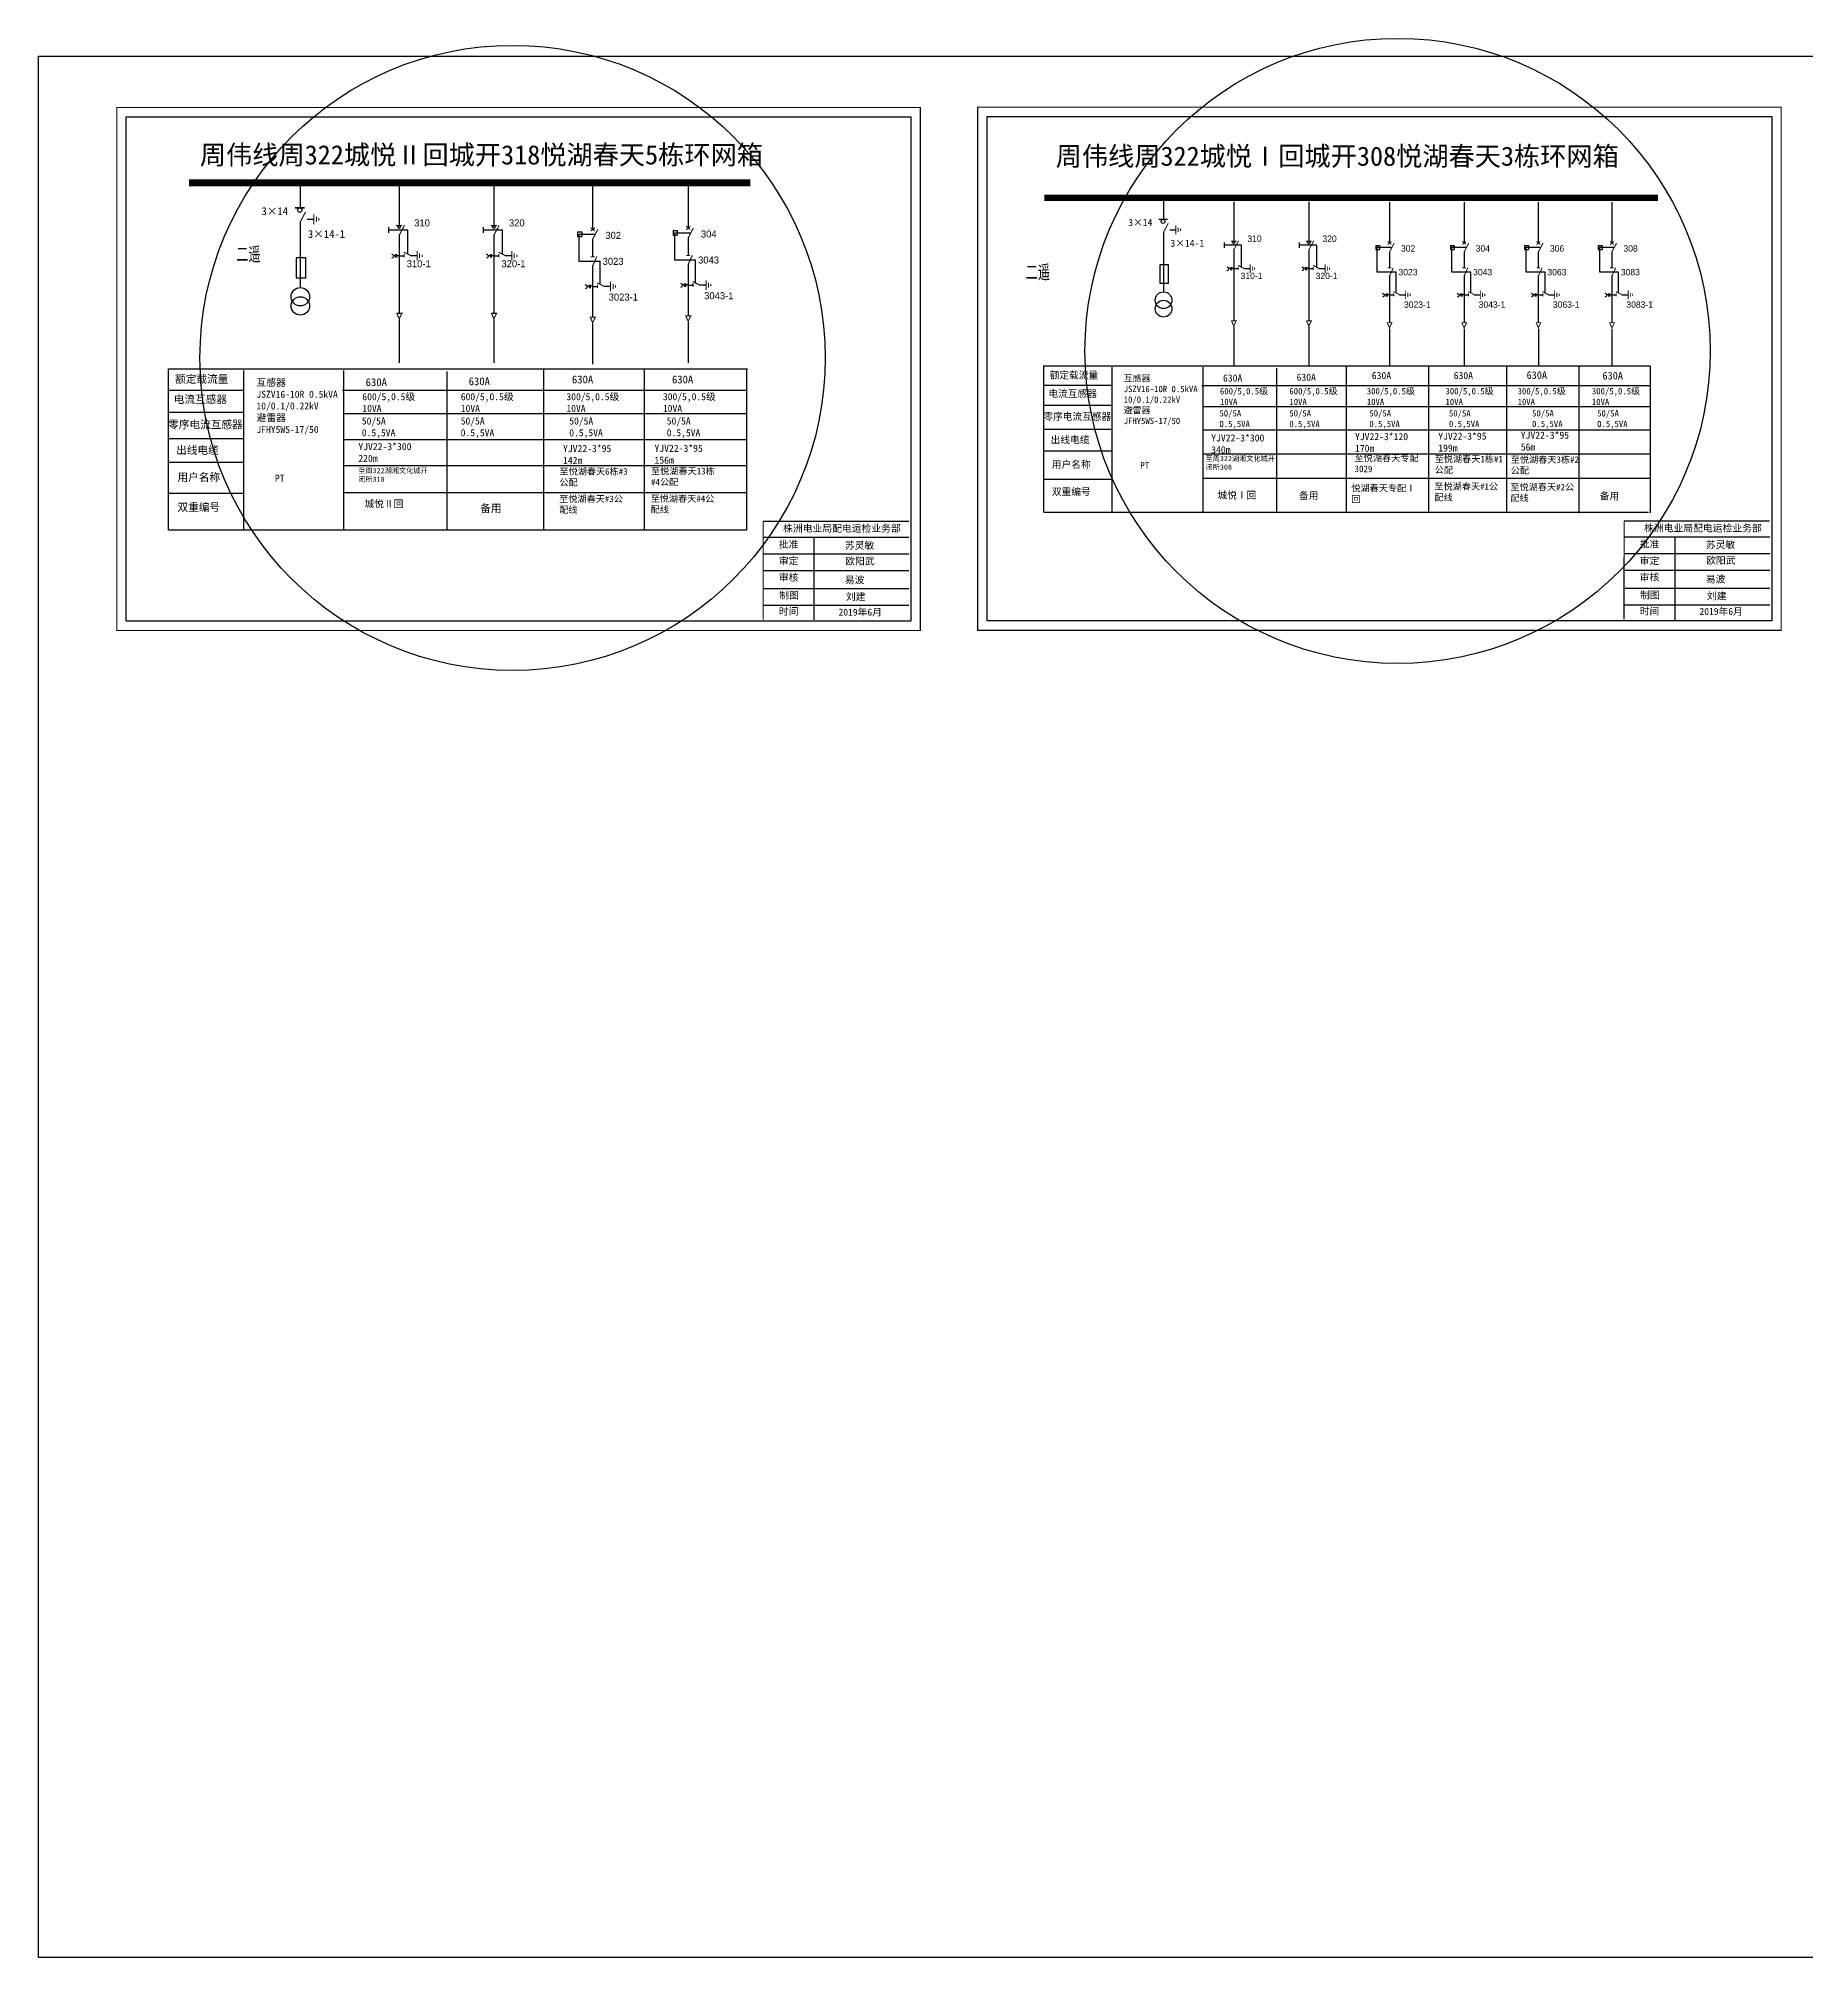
# Model space of a CAD drawing. Extents: x -194 to 226, y -192 to 108.
# Drawn here: x -194.2 to 81.9, y -191.9 to 107.9 of the extents above; entities that cross this region are included whole.
import ezdxf

# ---------------------------------------------------------------- set-up
doc = ezdxf.new("R2010")
doc.units = 0
doc.header["$LTSCALE"] = 0.774411
doc.linetypes.add('ACAD_ISO02W100', pattern=[15, 12, -3])
doc.linetypes.add('CENTER', pattern=[50.8, 31.75, -6.35, 6.35, -6.35])
doc.layers.get('0').update_dxf_attribs({"linetype": 'CONTINUOUS'})
doc.layers.add('2', color=7, linetype='CONTINUOUS')
doc.layers.add('3', color=7, linetype='CONTINUOUS')
doc.styles.add('hztxt_txtstyle_0.00_0_0', font='simkai.ttf')
doc.styles.add('hztxt_txtstyle_1.80_0_0', font='', dxfattribs={"height": 1.8, "bigfont": 'hztxt.shx'})
doc.styles.add('hztxt_txtstyle_2.70_0_0', font='simkai.ttf', dxfattribs={"height": 2.7})
doc.styles.add('字体', font='', dxfattribs={"height": 2.5})
doc.styles.add('宋体', font='', dxfattribs={"width": 0.65})
doc.styles.get('hztxt_txtstyle_1.80_0_0').set_extended_font_data('hztxt')
doc.styles.get('字体').set_extended_font_data('SimSun')
doc.styles.get('宋体').set_extended_font_data('SimSun')

# ---------------------------------------------------------------- blocks, each defined once
blk = doc.blocks.new('JD')
for points in [[(-2, 0.2), (-2, -0.2), (2, 0.2), (2, -0.2)], [(1, -1.2), (1, -0.8), (-1, -1.2), (-1, -0.8)], [(-0.5, -1.8), (-0.5, -2.2), (0.5, -1.8), (0.5, -2.2)]]:
    blk.add_trace(points)

msp = doc.modelspace()

# ---------------------------------------------------------------- linework, layer by layer
at = {"color": 0}
for p, q in [((-194.22, 105.09), (225.78, 105.09)), ((-153.34, 85.09), (-153.34, 81.47)), ((-137.88, 85.38), (-137.88, 78.66)), ((-123.09, 85.38), (-123.09, 78.66)), ((-107.68, 85.07), (-107.68, 78.01)), ((-92.76, 85.28), (-92.76, 78.22)), ((-18.53, 82.94), (-18.53, 79.65)), ((-7.55, 82.33), (-7.55, 76.22)), ((4.17, 82.33), (4.17, 76.22)), ((16.76, 82.3), (16.76, 75.88)), ((28.41, 82.3), (28.41, 75.88)), ((40.01, 82.3), (40.01, 75.88)), ((51.49, 82.3), (51.49, 75.88)), ((-153.33, 79.24), (-153.33, 68.98)), ((-152.25, 79.64), (-151.21, 79.64)), ((-17.54, 77.98), (-16.59, 77.98)), ((-137.88, 77.16), (-137.88, 64.95)), ((-123.09, 77.16), (-123.09, 64.95)), ((-110.02, 77.63), (-109.36, 77.63)), ((-110.02, 77.63), (-110.02, 76.9)), ((-110.02, 76.9), (-109.36, 76.9)), ((-109.36, 77.63), (-109.36, 76.9)), ((-107.68, 76.52), (-107.68, 73.79)), ((-95.11, 77.84), (-94.45, 77.84)), ((-95.11, 77.84), (-95.11, 77.11)), ((-95.11, 77.11), (-94.45, 77.11)), ((-94.45, 77.84), (-94.45, 77.11)), ((-92.76, 76.72), (-92.76, 74)), ((-18.52, 77.61), (-18.52, 68.29)), ((14.63, 75.54), (15.22, 75.54)), ((14.63, 75.54), (14.63, 74.87)), ((15.22, 75.54), (15.22, 74.87)), ((26.28, 75.54), (26.88, 75.54)), ((26.28, 75.54), (26.28, 74.87)), ((26.88, 75.54), (26.88, 74.87)), ((37.88, 75.54), (38.48, 75.54)), ((37.88, 75.54), (37.88, 74.87)), ((38.48, 75.54), (38.48, 74.87)), ((49.36, 75.54), (49.96, 75.54)), ((49.36, 75.54), (49.36, 74.87)), ((49.96, 75.54), (49.96, 74.87)), ((-137.88, 73.92), (-137.12, 73.92)), ((-136.12, 73.94), (-135.09, 73.94)), ((-123.09, 73.92), (-122.33, 73.92)), ((-121.34, 73.94), (-120.3, 73.94)), ((-107.68, 72.43), (-107.68, 64.39)), ((-92.76, 72.64), (-92.76, 64.6)), ((-7.55, 74.86), (-7.55, 63.76)), ((4.17, 74.86), (4.17, 63.76)), ((14.63, 74.87), (15.22, 74.87)), ((16.76, 74.52), (16.76, 72.05)), ((26.28, 74.87), (26.88, 74.87)), ((28.41, 74.52), (28.41, 72.05)), ((37.88, 74.87), (38.48, 74.87)), ((40.01, 74.52), (40.01, 72.05)), ((49.36, 74.87), (49.96, 74.87)), ((51.49, 74.52), (51.49, 72.05)), ((-107.68, 69.13), (-106.92, 69.13)), ((-105.92, 69.15), (-104.89, 69.15)), ((-92.76, 69.34), (-92, 69.34)), ((-91.01, 69.36), (-89.98, 69.36)), ((-7.55, 71.91), (-6.86, 71.91)), ((-5.96, 71.93), (-5.02, 71.93)), ((4.17, 71.91), (4.86, 71.91)), ((5.76, 71.93), (6.7, 71.93)), ((16.76, 70.81), (16.76, 63.5)), ((28.41, 70.81), (28.41, 63.5)), ((40.01, 70.81), (40.01, 63.5)), ((51.49, 70.81), (51.49, 63.5)), ((16.76, 67.81), (17.45, 67.81)), ((18.35, 67.83), (19.29, 67.83)), ((28.41, 67.81), (29.11, 67.81)), ((30.01, 67.83), (30.95, 67.83)), ((40.01, 67.81), (40.7, 67.81)), ((41.61, 67.83), (42.55, 67.83)), ((51.49, 67.81), (52.18, 67.81)), ((53.08, 67.83), (54.02, 67.83)), ((-162.08, 52.89), (-173.85, 52.89)), ((-26.48, 53.66), (-37.18, 53.66)), ((-162.12, 49.42), (-173.9, 49.42)), ((-26.52, 50.51), (-37.22, 50.51)), ((-162.12, 45.34), (-173.9, 45.34)), ((-26.52, 46.79), (-37.22, 46.79)), ((-26.56, 43.4), (-37.26, 43.4)), ((-162.17, 41.61), (-173.94, 41.61)), ((-26.52, 38.99), (-37.22, 38.99)), ((-162.13, 36.76), (-173.9, 36.76))]:
    msp.add_line(p, q, dxfattribs=at)
for p, q in [((-194.22, -191.91), (-194.22, 105.09)), ((225.78, -191.91), (-194.22, -191.91))]:
    msp.add_line(p, q)
at = {"color": 0, "linetype": 'ACAD_ISO02W100'}
for p, q in [((-107.35, 77.25), (-109.81, 77.25)), ((-109.81, 77.25), (-109.81, 73.06)), ((-92.43, 77.46), (-94.9, 77.46)), ((-94.9, 77.46), (-94.9, 73.27)), ((17.06, 75.19), (14.82, 75.19)), ((14.82, 75.19), (14.82, 71.38)), ((28.71, 75.19), (26.47, 75.19)), ((26.47, 75.19), (26.47, 71.38)), ((40.31, 75.19), (38.07, 75.19)), ((38.07, 75.19), (38.07, 71.38)), ((51.79, 75.19), (49.55, 75.19)), ((49.55, 75.19), (49.55, 71.38)), ((-109.81, 73.06), (-106.56, 73.06)), ((-106.56, 73.06), (-106.56, 69.6)), ((-94.9, 73.27), (-91.65, 73.27)), ((-91.65, 73.27), (-91.65, 69.81)), ((14.82, 71.38), (17.77, 71.38)), ((17.77, 71.38), (17.77, 68.24)), ((26.47, 71.38), (29.43, 71.38)), ((29.43, 71.38), (29.43, 68.24)), ((38.07, 71.38), (41.03, 71.38)), ((41.03, 71.38), (41.03, 68.24)), ((49.55, 71.38), (52.5, 71.38)), ((52.5, 71.38), (52.5, 68.24))]:
    msp.add_line(p, q, dxfattribs=at)
at = {"color": 0, "linetype": 'CENTER'}
for p, q in [((-137.87, 63.96), (-137.87, 57.21)), ((-123.09, 63.96), (-123.09, 57.21)), ((-107.67, 63.31), (-107.67, 56.97)), ((-92.76, 63.52), (-92.76, 57.18)), ((-7.55, 62.86), (-7.55, 56.72)), ((4.17, 62.86), (4.17, 56.72)), ((16.76, 62.52), (16.76, 56.76)), ((28.42, 62.52), (28.42, 56.76)), ((40.02, 62.52), (40.02, 56.76)), ((51.49, 62.52), (51.49, 56.76))]:
    msp.add_line(p, q, dxfattribs=at)
at = {"color": 0, "linetype": 'Continuous'}
for p, q in [((-173.92, 56.27), (-83.48, 56.27)), ((-173.88, 31.04), (-173.88, 56.27)), ((-162.19, 56), (-162.19, 31.04)), ((-146.56, 56), (-146.56, 31.04)), ((-130.45, 55.84), (-130.45, 31.06)), ((-115.33, 56.23), (-115.33, 31.04)), ((-99.6, 56.23), (-99.6, 31.04)), ((-83.66, 56.21), (-83.66, 31.03)), ((-37.24, 56.74), (57.42, 56.74)), ((-37.2, 33.8), (-37.2, 56.74)), ((-26.57, 56.49), (-26.57, 33.8)), ((-12.36, 56.49), (-12.36, 33.8)), ((-0.85, 56.34), (-0.85, 33.81)), ((9.98, 56.7), (9.98, 33.8)), ((22.87, 56.7), (22.87, 33.8)), ((35.07, 56.68), (35.07, 33.79)), ((46.34, 56.6), (46.34, 33.71)), ((57.48, 56.72), (57.48, 33.78)), ((-146.75, 52.9), (-83.66, 52.9)), ((-12.54, 53.67), (57.45, 53.67)), ((-146.56, 49.28), (-83.66, 49.28)), ((-12.36, 50.38), (57.48, 50.38)), ((-146.56, 45.23), (-83.66, 45.23)), ((-12.36, 46.7), (57.36, 46.7)), ((-12.36, 42.97), (57.55, 42.97)), ((-146.56, 41.13), (-83.66, 41.13)), ((-12.36, 39.17), (57.45, 39.17)), ((-146.56, 36.95), (-83.66, 36.95)), ((57.21, 33.8), (-37.13, 33.8)), ((-83.66, 31.04), (-173.8, 31.04)), ((53.41, 29.99), (76.16, 29.99)), ((61.31, 29.99), (61.31, 17.05)), ((-81.04, 29.95), (-58.28, 29.95)), ((-81.04, 27.36), (-58.28, 27.36)), ((-73.14, 29.95), (-73.14, 17.02)), ((53.41, 27.39), (76.16, 27.39)), ((-81.04, 24.76), (-58.28, 24.76)), ((53.41, 24.8), (76.16, 24.8)), ((-81.04, 21.94), (-58.28, 21.94)), ((53.41, 21.97), (76.16, 21.97)), ((-81.04, 19.35), (-58.28, 19.35)), ((53.41, 19.38), (76.16, 19.38))]:
    msp.add_line(p, q, dxfattribs=at)
at = {"color": 0, "linetype": 'Continuous', "const_width": 0.182}
for points in [[(-181.98, 97.08), (-56.49, 97.08), (-56.49, 15.38), (-181.98, 15.38)], [(-47.53, 97.12), (77.95, 97.12), (77.95, 15.41), (-47.53, 15.41)]]:
    msp.add_lwpolyline(points, close=True, dxfattribs=at)
at = {"color": 0, "linetype": 'Continuous'}
for points in [[(-180.5, 95.6), (-57.97, 95.6), (-57.97, 16.85), (-180.5, 16.85)], [(-46.05, 95.64), (76.48, 95.64), (76.48, 16.89), (-46.05, 16.89)]]:
    msp.add_lwpolyline(points, close=True, dxfattribs=at)
at = {"color": 0}
for points, const_width in [([(-170.72, 85.3), (-83.04, 85.3)], 1.1), ([(-154.17, 81.42), (-152.63, 81.42)], 0.261), ([(-37.13, 82.94), (58.72, 82.94)], 0.998), ([(-153.33, 79.19), (-152.5, 80.76)], 0.165), ([(-138.36, 78.64), (-137.39, 78.64)], 0.165), ([(-137.88, 77.12), (-137.05, 78.68)], 0.165), ([(-123.58, 78.64), (-122.6, 78.64)], 0.165), ([(-123.09, 77.12), (-122.27, 78.68)], 0.165), ([(-107.98, 78.32), (-107.34, 77.78)], 0.165), ([(-107.99, 77.77), (-107.32, 78.27)], 0.165), ([(-107.68, 76.47), (-106.85, 78.04)], 0.165), ([(-93.08, 77.98), (-92.41, 78.48)], 0.165), ([(-93.07, 78.53), (-92.42, 77.99)], 0.165), ([(-92.76, 76.68), (-91.94, 78.24)], 0.165), ([(-19.29, 79.6), (-17.88, 79.6)], 0.238), ([(-18.52, 77.57), (-17.77, 78.99)], 0.15), ([(-7.99, 76.2), (-7.11, 76.2)], 0.15), ([(-7.55, 74.82), (-6.8, 76.24)], 0.15), ([(3.73, 76.2), (4.61, 76.2)], 0.15), ([(4.17, 74.82), (4.92, 76.24)], 0.15), ([(16.48, 76.16), (17.06, 75.67)], 0.15), ([(16.47, 75.66), (17.08, 76.12)], 0.15), ([(16.76, 74.48), (17.51, 75.9)], 0.15), ([(28.13, 75.66), (28.74, 76.12)], 0.15), ([(28.14, 76.16), (28.72, 75.67)], 0.15), ([(28.41, 74.48), (29.16, 75.9)], 0.15), ([(39.73, 75.66), (40.34, 76.12)], 0.15), ([(39.73, 76.16), (40.32, 75.67)], 0.15), ([(40.01, 74.48), (40.76, 75.9)], 0.15), ([(51.21, 76.16), (51.8, 75.67)], 0.15), ([(51.2, 75.66), (51.81, 76.12)], 0.15), ([(51.49, 74.48), (52.24, 75.9)], 0.15), ([(-137.16, 74.47), (-136.06, 73.92)], 0.165), ([(-137.12, 74.17), (-137.12, 73.66)], 0.165), ([(-122.37, 74.47), (-121.27, 73.92)], 0.165), ([(-122.33, 74.17), (-122.33, 73.66)], 0.165), ([(-107.97, 73.75), (-107.36, 73.75)], 0.165), ([(-107.71, 72.23), (-107.02, 73.78)], 0.165), ([(-93.06, 73.96), (-92.45, 73.96)], 0.165), ([(-92.8, 72.44), (-92.1, 73.99)], 0.165), ([(-6.9, 72.41), (-5.9, 71.91)], 0.15), ([(-6.86, 72.14), (-6.86, 71.68)], 0.15), ([(4.82, 72.41), (5.82, 71.91)], 0.15), ([(4.86, 72.14), (4.86, 71.68)], 0.15), ([(16.49, 72.01), (17.04, 72.01)], 0.15), ([(16.73, 70.63), (17.36, 72.04)], 0.15), ([(28.15, 72.01), (28.7, 72.01)], 0.15), ([(28.38, 70.63), (29.01, 72.04)], 0.15), ([(39.74, 72.01), (40.3, 72.01)], 0.15), ([(39.98, 70.63), (40.61, 72.04)], 0.15), ([(51.22, 72.01), (51.78, 72.01)], 0.15), ([(51.46, 70.63), (52.09, 72.04)], 0.15), ([(-106.96, 69.68), (-105.86, 69.13)], 0.165), ([(-106.92, 69.38), (-106.92, 68.88)], 0.165), ([(-92.04, 69.89), (-90.95, 69.34)], 0.165), ([(-92, 69.59), (-92, 69.09)], 0.165), ([(17.41, 68.31), (18.41, 67.81)], 0.15), ([(17.45, 68.04), (17.45, 67.58)], 0.15), ([(29.07, 68.31), (30.07, 67.81)], 0.15), ([(29.11, 68.04), (29.11, 67.58)], 0.15), ([(40.67, 68.31), (41.66, 67.81)], 0.15), ([(40.7, 68.04), (40.7, 67.58)], 0.15), ([(52.14, 68.31), (53.14, 67.81)], 0.15), ([(52.18, 68.04), (52.18, 67.58)], 0.15), ([(-138.28, 64.92), (-137.44, 64.92), (-137.87, 64.07), (-138.27, 64.94)], 0.165), ([(-123.49, 64.92), (-122.66, 64.92), (-123.09, 64.07), (-123.48, 64.94)], 0.165), ([(-108.08, 64.34), (-107.24, 64.34), (-107.67, 63.49), (-108.07, 64.36)], 0.165), ([(-93.17, 64.55), (-92.33, 64.55), (-92.76, 63.7), (-93.16, 64.57)], 0.165), ([(-7.92, 63.74), (-7.16, 63.74), (-7.55, 62.96), (-7.91, 63.75)], 0.15), ([(3.8, 63.74), (4.56, 63.74), (4.17, 62.96), (3.81, 63.75)], 0.15), ([(16.39, 63.46), (17.15, 63.46), (16.76, 62.68), (16.4, 63.47)], 0.15), ([(28.05, 63.46), (28.81, 63.46), (28.42, 62.68), (28.06, 63.47)], 0.15), ([(39.64, 63.46), (40.41, 63.46), (40.02, 62.68), (39.65, 63.47)], 0.15), ([(51.12, 63.46), (51.88, 63.46), (51.49, 62.68), (51.13, 63.47)], 0.15)]:
    msp.add_lwpolyline(points, dxfattribs=dict(at, const_width=const_width))
for points in [[(-139.54, 78.39), (-139.54, 77.47)], [(-124.75, 78.39), (-124.75, 77.47)], [(-9.06, 75.98), (-9.06, 75.14)], [(2.66, 75.98), (2.66, 75.14)], [(-153.98, 73.55), (-153.98, 70.48), (-152.46, 70.48), (-152.46, 73.59), (-153.98, 73.59)], [(-138.43, 73.92), (-138.78, 73.92)], [(-138.43, 74.16), (-138.43, 73.66)], [(-138.28, 74.16), (-138.28, 73.66)], [(-137.88, 73.92), (-138.28, 73.92)], [(-123.64, 73.92), (-123.99, 73.92)], [(-123.64, 74.16), (-123.64, 73.66)], [(-123.49, 74.16), (-123.49, 73.66)], [(-123.09, 73.92), (-123.49, 73.92)], [(-19.11, 72.45), (-19.11, 69.65), (-17.73, 69.65), (-17.73, 72.48), (-19.11, 72.48)], [(-8.05, 72.13), (-8.05, 71.67)], [(-7.91, 72.13), (-7.91, 71.67)], [(3.66, 72.13), (3.66, 71.67)], [(3.8, 72.13), (3.8, 71.67)], [(-108.23, 69.14), (-108.58, 69.14)], [(-108.23, 69.37), (-108.23, 68.87)], [(-108.08, 69.37), (-108.08, 68.87)], [(-107.68, 69.14), (-108.08, 69.14)], [(-93.32, 69.35), (-93.66, 69.35)], [(-93.32, 69.58), (-93.32, 69.08)], [(-93.16, 69.58), (-93.16, 69.08)], [(-92.76, 69.35), (-93.16, 69.35)], [(-8.05, 71.92), (-8.37, 71.92)], [(-7.55, 71.92), (-7.91, 71.92)], [(3.66, 71.92), (3.35, 71.92)], [(4.17, 71.92), (3.8, 71.92)], [(16.25, 67.82), (15.94, 67.82)], [(16.25, 68.03), (16.25, 67.57)], [(16.39, 68.03), (16.39, 67.57)], [(16.75, 67.82), (16.39, 67.82)], [(27.91, 67.82), (27.6, 67.82)], [(27.91, 68.03), (27.91, 67.57)], [(28.05, 68.03), (28.05, 67.57)], [(28.41, 67.82), (28.05, 67.82)], [(39.51, 67.82), (39.19, 67.82)], [(39.51, 68.03), (39.51, 67.57)], [(39.65, 68.03), (39.65, 67.57)], [(40.01, 67.82), (39.65, 67.82)], [(50.99, 67.82), (50.67, 67.82)], [(50.99, 68.03), (50.99, 67.57)], [(51.13, 68.03), (51.13, 67.57)], [(51.49, 67.82), (51.13, 67.82)]]:
    msp.add_lwpolyline(points, dxfattribs=at)
at = {"color": 0, "linetype": 'ACAD_ISO02W100'}
for points in [[(-136.53, 74.18), (-136.53, 77.93), (-139.54, 77.93)], [(-121.74, 74.18), (-121.74, 77.93), (-124.75, 77.93)], [(-6.32, 72.15), (-6.32, 75.56), (-9.06, 75.56)], [(5.4, 72.15), (5.4, 75.56), (2.66, 75.56)]]:
    msp.add_lwpolyline(points, dxfattribs=at)
at = {"color": 0}
for points in [[(-139.07, 74.21, -0.877934), (-139.06, 73.54)], [(-124.29, 74.21, -0.877934), (-124.27, 73.54)], [(-8.64, 72.18, -0.877934), (-8.63, 71.57)], [(3.08, 72.18, -0.877934), (3.09, 71.57)], [(-108.87, 69.42, -0.877934), (-108.86, 68.75)], [(-93.96, 69.63, -0.877934), (-93.95, 68.96)], [(15.67, 68.07, -0.877934), (15.68, 67.47)], [(27.33, 68.07, -0.877934), (27.34, 67.47)], [(38.92, 68.07, -0.877934), (38.94, 67.47)], [(50.4, 68.07, -0.877934), (50.41, 67.47)]]:
    msp.add_lwpolyline(points, format="xyb", dxfattribs=at)
at = {"color": 0, "linetype": 'Continuous', "const_width": 0.182}
for points in [[(-81.04, 32.43), (-81.05, 17.06)], [(-81.04, 32.43), (-58.28, 32.43)], [(53.41, 32.47), (53.4, 17.1)], [(53.41, 32.47), (76.16, 32.47)]]:
    msp.add_lwpolyline(points, dxfattribs=at)
at = {"color": 1, "linetype": 'Continuous'}
for centre in [(-120.17, 57.96), (18.04, 59.05)]:
    msp.add_circle(centre, 48.82, dxfattribs=at)
at = {"color": 0}
for centre, radius in [((-153.4, 81.05), 0.335), ((-137.88, 78.4), 0.211), ((-123.09, 78.4), 0.211), ((-18.59, 79.27), 0.305), ((-7.55, 75.99), 0.192), ((4.17, 75.99), 0.192)]:
    msp.add_circle(centre, radius, dxfattribs=at)
at = {"layer": '2', "color": 0}
for centre, radius in [((-153.32, 67.51), 1.44), ((-153.32, 66.08), 1.44), ((-18.51, 66.96), 1.31), ((-18.51, 65.65), 1.31)]:
    msp.add_circle(centre, radius, dxfattribs=at)

# ---------------------------------------------------------------- block references
at = {"color": 0, "rotation": 90}
for p, xscale, yscale, zscale in [((-151.2, 79.61), 0.3844120780053801, 0.3844120780053801, 0.3844120780054647), ((-16.58, 77.96), 0.3494655254594932, 0.3494655254594932, 0.3494655254595134), ((-135.07, 73.91), 0.3844120780053801, 0.3844120780053801, 0.3844120780054647), ((-120.29, 73.91), 0.3844120780053801, 0.3844120780053801, 0.3844120780054647), ((-5, 71.9), 0.3494655254594932, 0.3494655254594932, 0.3494655254595134), ((6.72, 71.9), 0.3494655254594932, 0.3494655254594932, 0.3494655254595134), ((-104.87, 69.12), 0.3844120780053801, 0.3844120780053801, 0.3844120780054647), ((-89.96, 69.33), 0.3844120780053801, 0.3844120780053801, 0.3844120780054647), ((19.3, 67.8), 0.3494655254594932, 0.3494655254594932, 0.3494655254595134), ((30.96, 67.8), 0.3494655254594932, 0.3494655254594932, 0.3494655254595134), ((42.56, 67.8), 0.3494655254594932, 0.3494655254594932, 0.3494655254595134), ((54.04, 67.8), 0.3494655254594932, 0.3494655254594932, 0.3494655254595134)]:
    msp.add_blockref('JD', p, dxfattribs=dict(at, xscale=xscale, yscale=yscale, zscale=zscale))

# ---------------------------------------------------------------- texts
at = {"color": 0, "linetype": 'Continuous', "style": 'hztxt_txtstyle_2.70_0_0'}
for s, height, p in [('3×14', 1.22, (-159.38, 80.27)), ('3×14', 1.109, (-24.02, 78.56)), ('3×14-1', 1.22, (-152.14, 76.7)), ('3×14-1', 1.109, (-17.44, 75.31))]:
    msp.add_text(s, height=height, dxfattribs=at).set_placement(p)
at = {"color": 0, "style": 'hztxt_txtstyle_1.80_0_0'}
for s, height, p in [('310', 1.098, (-135.53, 78.5)), ('320', 1.098, (-120.74, 78.5)), ('302', 1.098, (-105.68, 76.55)), ('304', 1.098, (-90.76, 76.76)), ('310', 0.998, (-5.42, 76.08)), ('320', 0.998, (6.3, 76.08)), ('302', 0.998, (18.57, 74.56)), ('304', 0.998, (30.23, 74.56)), ('306', 0.998, (41.83, 74.56)), ('308', 0.998, (53.31, 74.56)), ('310-1', 1.098, (-136.7, 72.12)), ('320-1', 1.098, (-121.91, 72.12)), ('3023', 1.098, (-106.11, 72.49)), ('3043', 1.098, (-91.2, 72.7)), ('310-1', 0.998, (-6.48, 70.27)), ('320-1', 0.998, (5.24, 70.27)), ('3023', 0.998, (18.18, 70.86)), ('3043', 0.998, (29.84, 70.86)), ('3063', 0.998, (41.43, 70.86)), ('3083', 0.998, (52.91, 70.86)), ('3023-1', 1.098, (-105.16, 66.91)), ('3043-1', 1.098, (-90.25, 67.12)), ('3023-1', 0.998, (19.04, 65.79)), ('3043-1', 0.998, (30.7, 65.79)), ('3063-1', 0.998, (42.29, 65.79)), ('3083-1', 0.998, (53.77, 65.79))]:
    msp.add_text(s, height=height, dxfattribs=at).set_placement(p)
at = {"color": 0, "linetype": 'Continuous', "attachment_point": 1}
for s, insert, char_height, width, style in [('周伟线周322城悦Ⅱ回城开318悦湖春天5栋环网箱', (-169.01, 91.18), 3, 92.0025, '字体'), ('周伟线周322城悦Ⅰ回城开308悦湖春天3栋环网箱', (-35.36, 90.97), 3, 92.0025, '字体'), ('{\\fSimSun|b0|i0|c134|p2;额定载流量}', (-172.88, 55.27), 1.2204, 19.6738, 'hztxt_txtstyle_2.70_0_0'), ('\\A1;{\\fSimSun|b0|i0|c134|p2;互感器\\PJSZV16-10R 0.5kVA\\P10/0.1/0.22kV\\P避雷器\\PJFHY5WS-17/50}', (-160.17, 54.66), 1.0983, 20.2524, 'hztxt_txtstyle_2.70_0_0'), ('{\\fSimSun|b0|i0|c134|p2;630A}', (-143.11, 54.77), 1.2204, 19.6738, 'hztxt_txtstyle_2.70_0_0'), ('{\\fSimSun|b0|i0|c134|p2;630A}', (-127.03, 54.92), 1.2204, 19.6738, 'hztxt_txtstyle_2.70_0_0'), ('{\\fSimSun|b0|i0|c134|p2;630A}', (-110.9, 55.2), 1.2204, 19.6738, 'hztxt_txtstyle_2.70_0_0'), ('{\\fSimSun|b0|i0|c134|p2;630A}', (-95.28, 55.2), 1.2204, 19.6738, 'hztxt_txtstyle_2.70_0_0'), ('{\\fSimSun|b0|i0|c134|p2;额定载流量}', (-36.29, 55.83), 1.1094, 17.8852, 'hztxt_txtstyle_2.70_0_0'), ('\\A1;{\\fSimSun|b0|i0|c134|p2;互感器\\PJSZV16-10R 0.5kVA\\P10/0.1/0.22kV\\P避雷器\\PJFHY5WS-17/50}', (-24.74, 55.27), 0.9985, 18.4113, 'hztxt_txtstyle_2.70_0_0'), ('{\\fSimSun|b0|i0|c134|p2;630A}', (-9.23, 55.37), 1.1094, 17.8852, 'hztxt_txtstyle_2.70_0_0'), ('{\\fSimSun|b0|i0|c134|p2;630A}', (2.26, 55.5), 1.1094, 17.8852, 'hztxt_txtstyle_2.70_0_0'), ('{\\fSimSun|b0|i0|c134|p2;630A}', (14.01, 55.76), 1.1094, 17.8852, 'hztxt_txtstyle_2.70_0_0'), ('{\\fSimSun|b0|i0|c134|p2;630A}', (26.8, 55.76), 1.1094, 17.8852, 'hztxt_txtstyle_2.70_0_0'), ('{\\fSimSun|b0|i0|c134|p2;630A}', (38.18, 55.86), 1.1757, 9.454, 'hztxt_txtstyle_0.00_0_0'), ('{\\fSimSun|b0|i0|c134|p2;630A}', (50.03, 55.76), 1.1757, 9.454, 'hztxt_txtstyle_0.00_0_0'), ('{\\fSimSun|b0|i0|c134|p2;电流互感器}', (-173.09, 52.1), 1.2204, 19.6738, 'hztxt_txtstyle_2.70_0_0'), ('\\A1;{\\fSimSun|b0|i0|c134|p2;600/5,0.5级\\P10VA}', (-143.63, 52.45), 1.0983, 20.2524, 'hztxt_txtstyle_2.70_0_0'), ('\\A1;{\\fSimSun|b0|i0|c134|p2;600/5,0.5级\\P10VA}', (-128.26, 52.45), 1.0983, 20.2524, 'hztxt_txtstyle_2.70_0_0'), ('\\A1;{\\fSimSun|b0|i0|c134|p2;300/5,0.5级\\P10VA}', (-111.76, 52.45), 1.0983, 20.2524, 'hztxt_txtstyle_2.70_0_0'), ('\\A1;{\\fSimSun|b0|i0|c134|p2;300/5,0.5级\\P10VA}', (-96.69, 52.45), 1.0983, 20.2524, 'hztxt_txtstyle_2.70_0_0'), ('{\\fSimSun|b0|i0|c134|p2;电流互感器}', (-36.49, 52.94), 1.1094, 17.8852, 'hztxt_txtstyle_2.70_0_0'), ('\\A1;{\\fSimSun|b0|i0|c134|p2;600/5,0.5级\\P10VA}', (-9.7, 53.26), 0.9985, 18.4113, 'hztxt_txtstyle_2.70_0_0'), ('\\A1;{\\fSimSun|b0|i0|c134|p2;600/5,0.5级\\P10VA}', (1.14, 53.26), 0.9985, 18.4113, 'hztxt_txtstyle_2.70_0_0'), ('\\A1;{\\fSimSun|b0|i0|c134|p2;300/5,0.5级\\P10VA}', (13.23, 53.26), 0.9985, 18.4113, 'hztxt_txtstyle_2.70_0_0'), ('\\A1;{\\fSimSun|b0|i0|c134|p2;300/5,0.5级\\P10VA}', (25.52, 53.26), 0.9985, 18.4113, 'hztxt_txtstyle_2.70_0_0'), ('\\A1;{\\fSimSun|b0|i0|c134|p2;300/5,0.5级\\P10VA}', (36.78, 53.26), 0.9985, 18.4113, 'hztxt_txtstyle_2.70_0_0'), ('\\A1;{\\fSimSun|b0|i0|c134|p2;300/5,0.5级\\P10VA}', (48.38, 53.26), 0.9985, 18.4113, 'hztxt_txtstyle_2.70_0_0'), ('{\\fSimSun|b0|i0|c134|p2;零序电流互感器}', (-173.96, 48.16), 1.2204, 19.6738, 'hztxt_txtstyle_2.70_0_0'), ('{\\fSimSun|b0|i0|c134|p2;50/5A\\P0.5,5VA}', (-143.71, 48.65), 1.0983, 19.6738, 'hztxt_txtstyle_2.70_0_0'), ('{\\fSimSun|b0|i0|c134|p2;50/5A\\P0.5,5VA}', (-128.27, 48.65), 1.0983, 19.6738, 'hztxt_txtstyle_2.70_0_0'), ('{\\fSimSun|b0|i0|c134|p2;50/5A\\P0.5,5VA}', (-111.32, 48.65), 1.0983, 19.6738, 'hztxt_txtstyle_2.70_0_0'), ('{\\fSimSun|b0|i0|c134|p2;50/5A\\P0.5,5VA}', (-96.09, 48.65), 1.0983, 19.6738, 'hztxt_txtstyle_2.70_0_0'), ('{\\fSimSun|b0|i0|c134|p2;零序电流互感器}', (-37.28, 49.36), 1.1094, 17.8852, 'hztxt_txtstyle_2.70_0_0'), ('{\\fSimSun|b0|i0|c134|p2;50/5A\\P0.5,5VA}', (-9.78, 49.81), 0.9985, 17.8852, 'hztxt_txtstyle_2.70_0_0'), ('{\\fSimSun|b0|i0|c134|p2;50/5A\\P0.5,5VA}', (1.13, 49.81), 0.9985, 17.8852, 'hztxt_txtstyle_2.70_0_0'), ('{\\fSimSun|b0|i0|c134|p2;50/5A\\P0.5,5VA}', (13.63, 49.81), 0.9985, 17.8852, 'hztxt_txtstyle_2.70_0_0'), ('{\\fSimSun|b0|i0|c134|p2;50/5A\\P0.5,5VA}', (26.06, 49.81), 0.9985, 17.8852, 'hztxt_txtstyle_2.70_0_0'), ('{\\fSimSun|b0|i0|c134|p2;50/5A\\P0.5,5VA}', (39.04, 49.81), 0.9985, 17.8852, 'hztxt_txtstyle_2.70_0_0'), ('{\\fSimSun|b0|i0|c134|p2;50/5A\\P0.5,5VA}', (49.2, 49.81), 0.9985, 17.8852, 'hztxt_txtstyle_2.70_0_0'), ('{\\fSimSun|b0|i0|c134|p2;出线电缆}', (-36.14, 45.72), 1.1094, 17.8852, 'hztxt_txtstyle_2.70_0_0'), ('{\\fSimSun|b0|i0|c134|p2;YJV22-3*300\\P340m}', (-11.07, 46.01), 1.1094, 17.8852, 'hztxt_txtstyle_2.70_0_0'), ('{\\fSimSun|b0|i0|c134|p2;YJV22-3*120\\P170m}', (11.38, 46.22), 1.1094, 17.8852, 'hztxt_txtstyle_2.70_0_0'), ('{\\fSimSun|b0|i0|c134|p2;YJV22-3*95\\P199m}', (24.38, 46.29), 1.1094, 17.8852, 'hztxt_txtstyle_2.70_0_0'), ('{\\fSimSun|b0|i0|c134|p2;YJV22-3*95\\P56m}', (37.27, 46.44), 1.1094, 17.8852, 'hztxt_txtstyle_2.70_0_0'), ('{\\fSimSun|b0|i0|c134|p2;出线电缆}', (-172.71, 44.16), 1.2204, 19.6738, 'hztxt_txtstyle_2.70_0_0'), ('{\\fSimSun|b0|i0|c134|p2;YJV22-3*300\\P220m}', (-144.26, 44.66), 1.1094, 17.8852, 'hztxt_txtstyle_2.70_0_0'), ('{\\fSimSun|b0|i0|c134|p2;YJV22-3*95\\P142m}', (-112.3, 44.35), 1.1094, 17.8852, 'hztxt_txtstyle_2.70_0_0'), ('{\\fSimSun|b0|i0|c134|p2;YJV22-3*95\\P156m}', (-98.01, 44.39), 1.1094, 17.8852, 'hztxt_txtstyle_2.70_0_0'), ('{\\fSimSun|b0|i0|c134|p2;用户名称}', (-35.95, 41.88), 1.1094, 17.8852, 'hztxt_txtstyle_2.70_0_0'), ('{\\fSimSun|b0|i0|c134|p2;至周322湖湘文化城开闭所308}', (-11.95, 42.64), 0.8, 11.2806, 'hztxt_txtstyle_2.70_0_0'), ('{\\fSimSun|b0|i0|c134|p2;至悦湖春天专配3029}', (11.32, 42.83), 1.02, 10.7435, 'hztxt_txtstyle_2.70_0_0'), ('{\\fSimSun|b0|i0|c134|p2;至悦湖春天1栋#1公配}', (23.83, 42.67), 1.02, 10.7435, 'hztxt_txtstyle_2.70_0_0'), ('{\\fSimSun|b0|i0|c134|p2;至悦湖春天3栋#2公配}', (35.71, 42.58), 1.02, 10.7435, 'hztxt_txtstyle_2.70_0_0'), ('{\\fSimSun|b0|i0|c134|p2;用户名称}', (-172.5, 39.93), 1.2204, 19.6738, 'hztxt_txtstyle_2.70_0_0'), ('{\\fSimSun|b0|i0|c134|p2;PT}', (-157.29, 39.71), 1.1026, 8.5785, 'hztxt_txtstyle_0.00_0_0'), ('{\\fSimSun|b0|i0|c134|p2;至周322湖湘文化城开闭所318}', (-144.28, 40.75), 0.8, 11.2806, 'hztxt_txtstyle_2.70_0_0'), ('{\\fSimSun|b0|i0|c134|p2;至悦湖春天6栋#3公配}', (-112.85, 40.73), 1.02, 10.7435, 'hztxt_txtstyle_2.70_0_0'), ('{\\fSimSun|b0|i0|c134|p2;至悦湖春天13栋#4公配}', (-98.55, 40.78), 1.02, 10.7435, 'hztxt_txtstyle_2.70_0_0'), ('{\\fSimSun|b0|i0|c134|p2;PT}', (-22.13, 41.68), 1.0024, 7.7986, 'hztxt_txtstyle_0.00_0_0'), ('{\\fSimSun|b0|i0|c134|p2;至悦湖春天#3公配线}', (-112.9, 36.45), 1.02, 10.7435, 'hztxt_txtstyle_2.70_0_0'), ('{\\fSimSun|b0|i0|c134|p2;至悦湖春天#4公配线}', (-98.61, 36.49), 1.02, 10.7435, 'hztxt_txtstyle_2.70_0_0'), ('{\\fSimSun|b0|i0|c134|p2;双重编号}', (-35.95, 37.62), 1.1094, 17.8852, 'hztxt_txtstyle_2.70_0_0'), ('{\\fSimSun|b0|i0|c134|p2;城悦Ⅰ回}', (-10.09, 37.07), 1.1094, 9.6036, 'hztxt_txtstyle_2.70_0_0'), ('{\\fSimSun|b0|i0|c134|p2;备用}', (2.65, 37.02), 1.1094, 17.8852, 'hztxt_txtstyle_2.70_0_0'), ('{\\fSimSun|b0|i0|c134|p2;悦湖春天专配Ⅰ回}', (10.81, 38.12), 1.02, 10.7435, 'hztxt_txtstyle_2.70_0_0'), ('{\\fSimSun|b0|i0|c134|p2;至悦湖春天#1公配线}', (23.78, 38.38), 1.02, 10.7435, 'hztxt_txtstyle_2.70_0_0'), ('{\\fSimSun|b0|i0|c134|p2;至悦湖春天#2公配线}', (35.65, 38.3), 1.02, 10.7435, 'hztxt_txtstyle_2.70_0_0'), ('{\\fSimSun|b0|i0|c134|p2;备用}', (49.61, 36.94), 1.1094, 17.8852, 'hztxt_txtstyle_2.70_0_0'), ('{\\fSimSun|b0|i0|c134|p2;双重编号}', (-172.5, 35.24), 1.2204, 19.6738, 'hztxt_txtstyle_2.70_0_0'), ('{\\fSimSun|b0|i0|c134|p2;城悦Ⅱ回}', (-143.29, 35.72), 1.1094, 9.6036, 'hztxt_txtstyle_2.70_0_0'), ('{\\fSimSun|b0|i0|c134|p2;备用}', (-125.23, 35.07), 1.2204, 19.6738, 'hztxt_txtstyle_2.70_0_0'), ('株洲电业局配电运检业务部', (-77.93, 31.88), 1.0944, 29.9201, '字体'), ('株洲电业局配电运检业务部', (56.52, 31.92), 1.0944, 29.9201, '字体'), ('{\\fKaiTi_GB2312|b0|i0|c134|p49;批准}', (-78.59, 29.38), 1.0944, 8.5588, '字体'), ('苏灵敏', (-68.28, 29.21), 1.094, 8.5588, '字体'), ('{\\fKaiTi_GB2312|b0|i0|c134|p49;批准}', (55.85, 29.42), 1.0944, 8.5588, '字体'), ('\\f\uffbfﾬￌﾣﾤ_GB2312|b0|i0|c134|p49;审定', (55.85, 26.82), 1.0944, 8.5588, '字体'), ('苏灵敏', (66.17, 29.33), 1.094, 8.5588, '字体'), ('欧阳武', (66.22, 26.89), 1.094, 8.5588, '字体'), ('\\f\uffbfﾬￌﾣﾤ_GB2312|b0|i0|c134|p49;审定', (-78.59, 26.79), 1.0944, 8.5588, '字体'), ('\\f\uffbfﾬￌﾣﾤ_GB2312|b0|i0|c134|p49;审核', (-78.59, 24.21), 1.0944, 8.5588, '字体'), ('易波', (-68.28, 23.83), 1.094, 8.5588, '字体'), ('欧阳武', (-68.23, 26.77), 1.094, 8.5588, '字体'), ('\\f\uffbfﾬￌﾣﾤ_GB2312|b0|i0|c134|p49;审核', (55.85, 24.25), 1.0944, 8.5588, '字体'), ('易波', (66.17, 23.95), 1.094, 8.5588, '字体'), ('\\f\uffbfﾬￌﾣﾤ_GB2312|b0|i0|c134|p49;制图', (-78.53, 21.43), 1.0944, 8.5588, '字体'), ('刘建', (-68.12, 21.2), 1.094, 8.5588, '字体'), ('\\f\uffbfﾬￌﾣﾤ_GB2312|b0|i0|c134|p49;制图', (55.91, 21.47), 1.0944, 8.5588, '字体'), ('刘建', (66.33, 21.32), 1.094, 8.5588, '字体'), ('\\f\uffbfﾬￌﾣﾤ_GB2312|b0|i0|c134|p49;时间', (-78.59, 18.92), 1.0944, 8.5588, '字体'), ('2019年6月', (-69.27, 18.79), 1.094, 16.0081, '字体'), ('\\f\uffbfﾬￌﾣﾤ_GB2312|b0|i0|c134|p49;时间', (55.85, 18.96), 1.0944, 8.5588, '字体'), ('2019年6月', (65.18, 18.91), 1.094, 16.0081, '字体')]:
    msp.add_mtext(s, dxfattribs=dict(at, insert=insert, char_height=char_height, width=width, style=style))
at = {"layer": '3', "color": 0, "style": '宋体', "width": 0.65}
for p in [(-163.33, 73.09, -0.03), (-40.05, 70.29, -0.03)]:
    msp.add_text('二遥', height=2.143, dxfattribs=at).set_placement(p)

doc.saveas('drawing.dxf')
